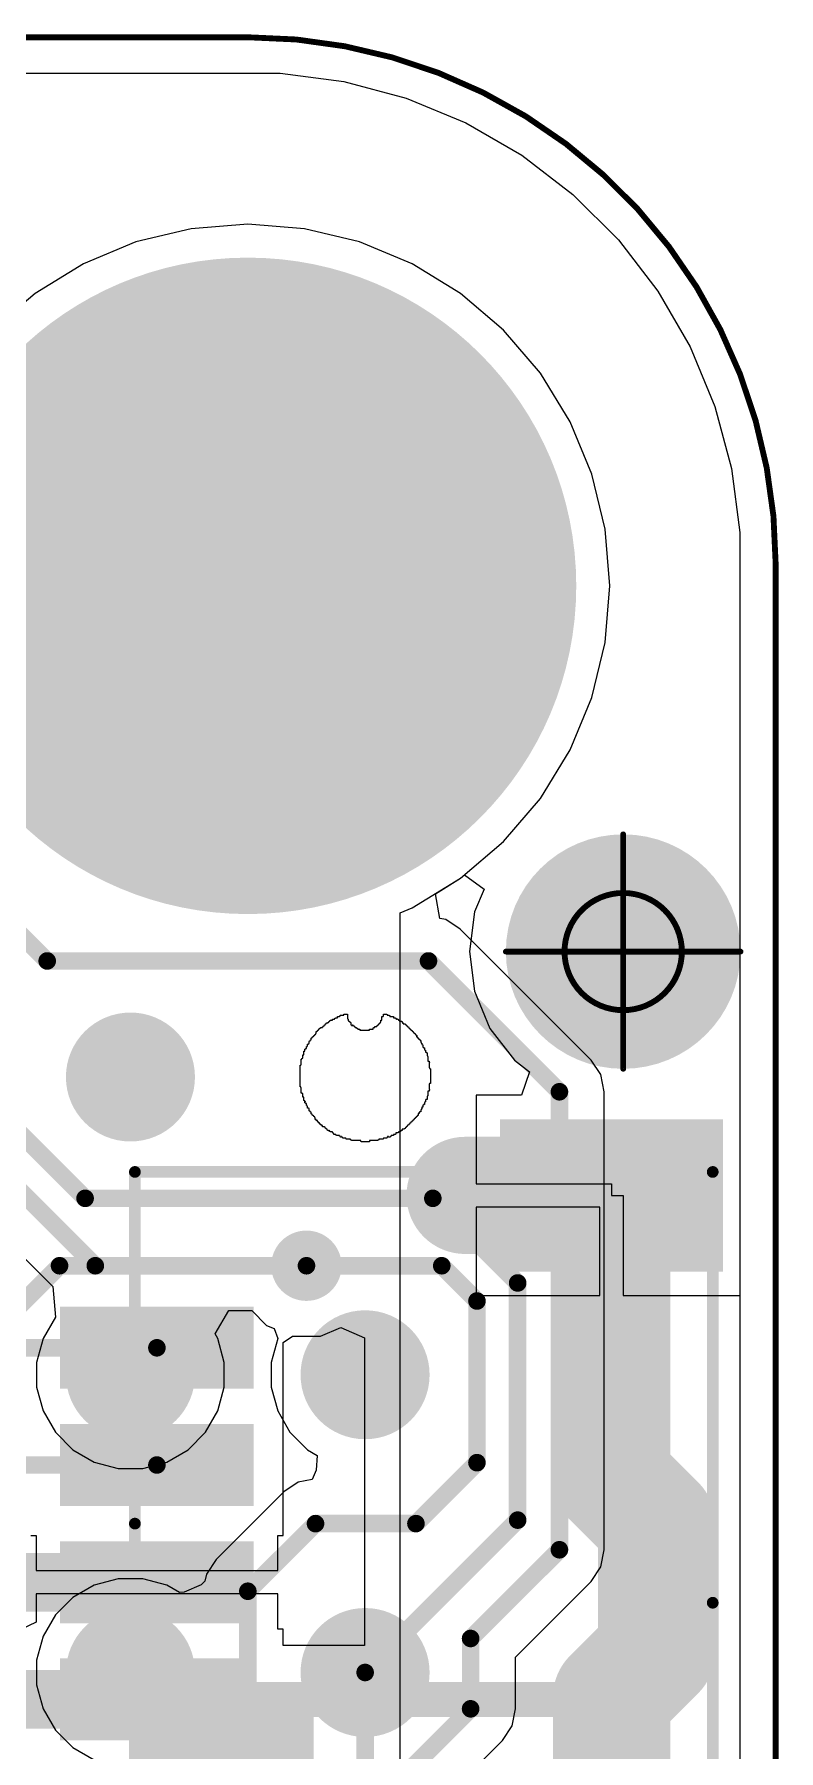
# Model space of a CAD drawing. Header units: inches. Extents: x 0 to 41, y 0 to 25.4.
# Drawn here: x 34.68 to 41.03, y 10.74 to 25.39 of the extents above; entities that cross this region are included whole.
import ezdxf

# ---------------------------------------------------------------- set-up
doc = ezdxf.new("R2010")
doc.units = ezdxf.units.IN
for name, color, linetype in [('Board', 56, 'Continuous'), ('BOTTOM', 5, 'Continuous'), ('Bottom Solder', 6, 'Continuous'), ('Pad Holes', 156, 'Continuous'), ('TOP', 1, 'Continuous'), ('Top Assembly', 56, 'Continuous'), ('Top Solder', 216, 'Continuous'), ('Via Holes', 16, 'Continuous')]:
    doc.layers.add(name, color=color, linetype=linetype)

# ---------------------------------------------------------------- blocks, each defined once
blk = doc.blocks.new('TP_1_00MM_B_3768')
at = {"layer": 'BOTTOM'}
h = blk.add_hatch(color=5, dxfattribs=at)
edge = h.paths.add_edge_path()
edge.add_arc((0, 0), 0.5, 0, 360)
at = {"layer": 'Bottom Solder'}
h = blk.add_hatch(color=6, dxfattribs=at)
edge = h.paths.add_edge_path()
edge.add_arc((0, 0), 0.55, 0, 360)
blk = doc.blocks.new('TP_1_00MM_B_3769')
at = {"layer": 'BOTTOM'}
h = blk.add_hatch(color=5, dxfattribs=at)
edge = h.paths.add_edge_path()
edge.add_arc((0, 0), 0.5, 0, 360)
at = {"layer": 'Bottom Solder'}
h = blk.add_hatch(color=6, dxfattribs=at)
edge = h.paths.add_edge_path()
edge.add_arc((0, 0), 0.55, 0, 360)
blk = doc.blocks.new('TP_1_00MM_B_3770')
at = {"layer": 'BOTTOM'}
h = blk.add_hatch(color=5, dxfattribs=at)
edge = h.paths.add_edge_path()
edge.add_arc((0, 0), 0.5, 0, 360)
at = {"layer": 'Bottom Solder'}
h = blk.add_hatch(color=6, dxfattribs=at)
edge = h.paths.add_edge_path()
edge.add_arc((0, 0), 0.55, 0, 360)
blk = doc.blocks.new('TP_1_00MM_B_3771')
at = {"layer": 'BOTTOM'}
h = blk.add_hatch(color=5, dxfattribs=at)
edge = h.paths.add_edge_path()
edge.add_arc((0, 0), 0.5, 0, 360)
at = {"layer": 'Bottom Solder'}
h = blk.add_hatch(color=6, dxfattribs=at)
edge = h.paths.add_edge_path()
edge.add_arc((0, 0), 0.55, 0, 360)
blk = doc.blocks.new('TP_1_00MM_B_3775')
at = {"layer": 'BOTTOM'}
h = blk.add_hatch(color=5, dxfattribs=at)
edge = h.paths.add_edge_path()
edge.add_arc((0, 0), 0.5, 0, 360)
at = {"layer": 'Bottom Solder'}
h = blk.add_hatch(color=6, dxfattribs=at)
edge = h.paths.add_edge_path()
edge.add_arc((0, 0), 0.55, 0, 360)
blk = doc.blocks.new('F_____________1___F_________1_3781')
at = {"layer": 'TOP'}
h = blk.add_hatch(color=1, dxfattribs=at)
edge = h.paths.add_edge_path()
edge.add_arc((0, 0), 0.5, 0, 360)
at = {"layer": 'Top Solder'}
h = blk.add_hatch(color=216, dxfattribs=at)
edge = h.paths.add_edge_path()
edge.add_arc((0, 0), 1, 0, 360)
at = {"layer": 'TOP'}
for points, const_width in [([(0.5, 0, 1), (-0.5, 0, 1)], 1), ([(-0.75, 0, 1), (-0.25, 0, 1)], 0.5), ([(0.25, 0, 1), (0.75, 0, 1)], 0.5)]:
    blk.add_lwpolyline(points, format="xyb", close=True, dxfattribs=dict(at, const_width=const_width))
at = {"layer": 'Top Assembly', "const_width": 0.05}
for points in [[(0, 0), (0, 1)], [(0, 0), (-1, 0)], [(1, 0), (0, 0)], [(0, -1), (0, 0)]]:
    blk.add_lwpolyline(points, dxfattribs=at)
at = {"layer": 'Top Assembly'}
for points, const_width in [([(-0.012, 1, 1), (0.012, 1, 1)], 0.025), ([(0.5, 0, 1), (-0.5, 0, 1)], 0.05), ([(-1.012, 0, 1), (-0.988, 0, 1)], 0.025), ([(-0.512, 0, 1), (-0.487, 0, 1)], 0.025), ([(-0.012, 0, 1), (0.012, 0, 1)], 0.025), ([(-0.012, 0, 1), (0.012, 0, 1)], 0.025), ([(-0.012, 0, 1), (0.012, 0, 1)], 0.025), ([(-0.012, 0, 1), (0.012, 0, 1)], 0.025), ([(0.487, 0, 1), (0.512, 0, 1)], 0.025), ([(0.988, 0, 1), (1.012, 0, 1)], 0.025), ([(-0.012, -1, 1), (0.012, -1, 1)], 0.025)]:
    blk.add_lwpolyline(points, format="xyb", close=True, dxfattribs=dict(at, const_width=const_width))
blk = doc.blocks.new('SM04B_SRSS_TB_LF__SN__F_________1_3794')
at = {"layer": 'TOP'}
for points in [[(-3.4, 2.838), (-2.2, 2.838), (-2.2, 1.038), (-3.4, 1.038)], [(2.2, 2.838), (3.4, 2.838), (3.4, 1.038), (2.2, 1.038)], [(-1.8, -1.162), (-1.2, -1.162), (-1.2, -2.712), (-1.8, -2.712)], [(-0.8, -1.162), (-0.2, -1.162), (-0.2, -2.712), (-0.8, -2.712)], [(0.2, -1.162), (0.8, -1.162), (0.8, -2.712), (0.2, -2.712)], [(1.2, -1.162), (1.8, -1.162), (1.8, -2.712), (1.2, -2.712)]]:
    blk.add_hatch(color=1, dxfattribs=at).paths.add_polyline_path(points)
at = {"layer": 'Top Assembly'}
blk.add_hatch(color=56, dxfattribs=at).paths.add_polyline_path([(1.5, -2.125), (3, -2.125), (3, -0.6), (1.5, -0.6)])
at = {"layer": 'Top Solder'}
for points in [[(-3.45, 2.888), (-2.15, 2.888), (-2.15, 0.988), (-3.45, 0.988)], [(2.15, 2.888), (3.45, 2.888), (3.45, 0.988), (2.15, 0.988)], [(-1.85, -1.112), (-1.15, -1.112), (-1.15, -2.762), (-1.85, -2.762)], [(-0.85, -1.112), (-0.15, -1.112), (-0.15, -2.762), (-0.85, -2.762)], [(0.15, -1.112), (0.85, -1.112), (0.85, -2.762), (0.15, -2.762)], [(1.15, -1.112), (1.85, -1.112), (1.85, -2.762), (1.15, -2.762)]]:
    blk.add_hatch(color=216, dxfattribs=at).paths.add_polyline_path(points)
at = {"layer": 'Top Assembly', "const_width": 0.1}
for points in [[(-3, -2.125), (-3, 2.8)], [(0.675, 2.8), (-3, 2.8)], [(3, 2.8), (0.675, 2.8)], [(3, -2.125), (3, 2.8)], [(-3, -2.125), (0, -2.125)], [(3, -2.125), (0, -2.125)]]:
    blk.add_lwpolyline(points, dxfattribs=at)
at = {"layer": 'Top Assembly', "const_width": 0.05}
for points in [[(-3.025, 2.8, 1), (-2.975, 2.8, 1)], [(-3.025, 2.8, 1), (-2.975, 2.8, 1)], [(0.65, 2.8, 1), (0.7, 2.8, 1)], [(0.65, 2.8, 1), (0.7, 2.8, 1)], [(2.975, 2.8, 1), (3.025, 2.8, 1)], [(2.975, 2.8, 1), (3.025, 2.8, 1)], [(-3.025, -2.125, 1), (-2.975, -2.125, 1)], [(-3.025, -2.125, 1), (-2.975, -2.125, 1)], [(-0.025, -2.125, 1), (0.025, -2.125, 1)], [(-0.025, -2.125, 1), (0.025, -2.125, 1)], [(2.975, -2.125, 1), (3.025, -2.125, 1)], [(2.975, -2.125, 1), (3.025, -2.125, 1)]]:
    blk.add_lwpolyline(points, format="xyb", close=True, dxfattribs=at)

msp = doc.modelspace()

# ---------------------------------------------------------------- hatches: boundary and pattern name
at = {"layer": 'BOTTOM'}
h = msp.add_hatch(color=5, dxfattribs=at)
edge = h.paths.add_edge_path()
edge.add_arc((36.5, 20.68), 1.5, 0, 360)
h = msp.add_hatch(color=5, dxfattribs=at)
edge = h.paths.add_edge_path()
edge.add_arc((37, 14.88), 0.3, 0, 360)
h = msp.add_hatch(color=5, dxfattribs=at)
edge = h.paths.add_edge_path()
edge.add_arc((39.985, 12.68), 0.3, 0, 360)
at = {"layer": 'Bottom Solder'}
h = msp.add_hatch(color=6, dxfattribs=at)
edge = h.paths.add_edge_path()
edge.add_arc((36.5, 20.68), 2.8, 0, 360)
at = {"layer": 'Pad Holes'}
h = msp.add_hatch(color=7, dxfattribs=at)
edge = h.paths.add_edge_path()
edge.add_arc((36.5, 20.68), 1.6, 0, 360)
at = {"layer": 'TOP'}
h = msp.add_hatch(color=1, dxfattribs=at)
edge = h.paths.add_edge_path()
edge.add_arc((36.5, 20.68), 1.5, 0, 360)
h = msp.add_hatch(color=1, dxfattribs=at)
edge = h.paths.add_edge_path()
edge.add_arc((37, 14.88), 0.3, 0, 360)
h = msp.add_hatch(color=1, dxfattribs=at)
edge = h.paths.add_edge_path()
edge.add_arc((39.985, 12.68), 0.3, 0, 360)
at = {"layer": 'Top Solder'}
h = msp.add_hatch(color=216, dxfattribs=at)
edge = h.paths.add_edge_path()
edge.add_arc((36.5, 20.68), 2.8, 0, 360)
at = {"layer": 'Via Holes'}
h = msp.add_hatch(color=7, dxfattribs=at)
edge = h.paths.add_edge_path()
edge.add_arc((37, 14.88), 0.15, 0, 360)
h = msp.add_hatch(color=7, dxfattribs=at)
edge = h.paths.add_edge_path()
edge.add_arc((39.985, 12.68), 0.15, 0, 360)

# ---------------------------------------------------------------- linework, layer by layer
at = {"layer": 'Board', "const_width": 0.05}
for points in [[(4.5, 25.36), (36.5, 25.36)], [(41, 4.5), (41, 20.86)]]:
    msp.add_lwpolyline(points, dxfattribs=at)
at = {"layer": 'Board', "const_width": 0.025}
for points in [[(36.488, 25.36, 1), (36.513, 25.36, 1)], [(36.488, 25.36, 1), (36.513, 25.36, 1)], [(40.988, 20.86, 1), (41.013, 20.86, 1)], [(40.988, 20.86, 1), (41.013, 20.86, 1)]]:
    msp.add_lwpolyline(points, format="xyb", close=True, dxfattribs=at)
at = {"layer": 'Board', "const_width": 0.05}
msp.add_lwpolyline([(36.5, 25.36, -0.414214), (41, 20.86)], format="xyb", dxfattribs=at)
at = {"layer": 'BOTTOM'}
for p, q in [((34.596, 25.054), (36.5, 25.054)), ((36.5, 25.054), (36.775, 25.054)), ((36.775, 25.054), (37.32, 24.982)), ((37.32, 24.982), (37.851, 24.84)), ((37.851, 24.84), (38.359, 24.63)), ((38.359, 24.63), (38.835, 24.355)), ((38.835, 24.355), (39.271, 24.02)), ((39.271, 24.02), (39.66, 23.631)), ((36.018, 23.727), (35.547, 23.614)), ((36.5, 23.765), (36.018, 23.727)), ((36.983, 23.727), (36.5, 23.765)), ((37.453, 23.614), (36.983, 23.727)), ((35.547, 23.614), (35.1, 23.428)), ((37.9, 23.428), (37.453, 23.614)), ((39.66, 23.631), (39.995, 23.195)), ((35.1, 23.428), (34.687, 23.175)), ((38.313, 23.175), (37.9, 23.428)), ((34.687, 23.175), (34.319, 22.861)), ((38.681, 22.861), (38.313, 23.175)), ((39.995, 23.195), (40.27, 22.719)), ((38.995, 22.493), (38.681, 22.861)), ((40.27, 22.719), (40.48, 22.211)), ((39.248, 22.08), (38.995, 22.493)), ((40.48, 22.211), (40.622, 21.68)), ((39.434, 21.633), (39.248, 22.08)), ((40.622, 21.68), (40.694, 21.135)), ((39.547, 21.163), (39.434, 21.633)), ((39.585, 20.68), (39.547, 21.163)), ((40.694, 21.135), (40.694, 20.86)), ((40.694, 20.86), (40.694, 4.5)), ((39.547, 20.197), (39.585, 20.68)), ((39.434, 19.727), (39.547, 20.197)), ((39.248, 19.28), (39.434, 19.727)), ((38.995, 18.867), (39.248, 19.28)), ((38.681, 18.499), (38.995, 18.867)), ((38.313, 18.185), (38.681, 18.499)), ((38.101, 18.054), (38.313, 18.185)), ((38.138, 17.843), (38.101, 18.054)), ((38.187, 17.833), (38.138, 17.843)), ((38.311, 17.75), (38.187, 17.833)), ((39.427, 16.634), (38.311, 17.75)), ((37.238, 16.983), (37.238, 16.987)), ((37.238, 16.987), (37.243, 16.987)), ((37.243, 16.987), (37.243, 16.992)), ((37.243, 16.992), (37.247, 16.992)), ((37.247, 16.992), (37.247, 16.996)), ((37.247, 16.996), (37.265, 16.996)), ((37.265, 16.996), (37.265, 17.005)), ((37.265, 17.005), (37.282, 17.005)), ((37.282, 17.005), (37.282, 17.009)), ((37.282, 17.009), (37.287, 17.009)), ((37.287, 17.009), (37.287, 17.018)), ((37.287, 17.018), (37.318, 17.018)), ((37.318, 17.018), (37.318, 17.027)), ((37.318, 17.027), (37.349, 17.027)), ((37.349, 17.027), (37.349, 16.987)), ((37.349, 16.987), (37.353, 16.987)), ((37.353, 16.987), (37.353, 16.983)), ((37.644, 16.974), (37.644, 17.005)), ((37.644, 17.005), (37.653, 17.005)), ((37.653, 17.005), (37.653, 17.009)), ((37.653, 17.009), (37.657, 17.009)), ((37.657, 17.009), (37.657, 17.027)), ((37.657, 17.027), (37.684, 17.027)), ((37.684, 17.027), (37.684, 17.023)), ((37.684, 17.023), (37.688, 17.023)), ((37.688, 17.023), (37.688, 17.018)), ((37.688, 17.018), (37.706, 17.018)), ((37.706, 17.018), (37.706, 17.014)), ((37.706, 17.014), (37.71, 17.014)), ((37.71, 17.014), (37.71, 17.005)), ((37.71, 17.005), (37.741, 17.005)), ((37.741, 17.005), (37.741, 16.996)), ((37.741, 16.996), (37.759, 16.996)), ((37.759, 16.996), (37.759, 16.992)), ((37.759, 16.992), (37.763, 16.992)), ((37.763, 16.992), (37.763, 16.987)), ((37.763, 16.987), (37.767, 16.987)), ((37.767, 16.987), (37.767, 16.983)), ((37.772, 16.983), (37.772, 16.987)), ((37.772, 16.987), (37.776, 16.987)), ((37.776, 16.987), (37.776, 16.983)), ((37.062, 16.837), (37.062, 16.842)), ((37.062, 16.842), (37.066, 16.842)), ((37.066, 16.842), (37.066, 16.846)), ((37.066, 16.846), (37.071, 16.846)), ((37.071, 16.846), (37.071, 16.851)), ((37.071, 16.851), (37.075, 16.851)), ((37.075, 16.851), (37.075, 16.855)), ((37.075, 16.855), (37.08, 16.855)), ((37.08, 16.855), (37.08, 16.86)), ((37.08, 16.86), (37.084, 16.86)), ((37.084, 16.86), (37.084, 16.877)), ((37.084, 16.877), (37.088, 16.877)), ((37.088, 16.877), (37.088, 16.882)), ((37.088, 16.882), (37.093, 16.882)), ((37.093, 16.882), (37.093, 16.886)), ((37.093, 16.886), (37.097, 16.886)), ((37.097, 16.886), (37.097, 16.89)), ((37.097, 16.89), (37.102, 16.89)), ((37.102, 16.89), (37.102, 16.895)), ((37.102, 16.895), (37.106, 16.895)), ((37.106, 16.895), (37.106, 16.899)), ((37.106, 16.899), (37.11, 16.899)), ((37.11, 16.899), (37.11, 16.904)), ((37.11, 16.904), (37.115, 16.904)), ((37.115, 16.904), (37.115, 16.908)), ((37.115, 16.908), (37.119, 16.908)), ((37.119, 16.908), (37.119, 16.912)), ((37.119, 16.912), (37.137, 16.912)), ((37.137, 16.912), (37.137, 16.917)), ((37.137, 16.917), (37.141, 16.917)), ((37.141, 16.917), (37.141, 16.921)), ((37.141, 16.921), (37.146, 16.921)), ((37.146, 16.921), (37.146, 16.926)), ((37.146, 16.926), (37.15, 16.926)), ((37.15, 16.926), (37.15, 16.93)), ((37.15, 16.93), (37.154, 16.93)), ((37.154, 16.93), (37.154, 16.935)), ((37.154, 16.935), (37.159, 16.935)), ((37.159, 16.935), (37.159, 16.939)), ((37.159, 16.939), (37.163, 16.939)), ((37.163, 16.939), (37.163, 16.943)), ((37.163, 16.943), (37.168, 16.943)), ((37.168, 16.943), (37.168, 16.948)), ((37.168, 16.948), (37.172, 16.948)), ((37.172, 16.948), (37.172, 16.952)), ((37.172, 16.952), (37.185, 16.952)), ((37.185, 16.952), (37.185, 16.957)), ((37.185, 16.957), (37.19, 16.957)), ((37.19, 16.957), (37.19, 16.961)), ((37.19, 16.961), (37.194, 16.961)), ((37.194, 16.961), (37.194, 16.965)), ((37.194, 16.965), (37.199, 16.965)), ((37.199, 16.965), (37.199, 16.97)), ((37.199, 16.97), (37.203, 16.97)), ((37.203, 16.97), (37.203, 16.974)), ((37.203, 16.974), (37.221, 16.974)), ((37.221, 16.974), (37.221, 16.983)), ((37.221, 16.983), (37.238, 16.983)), ((37.353, 16.983), (37.357, 16.983)), ((37.357, 16.983), (37.357, 16.97)), ((37.357, 16.97), (37.362, 16.97)), ((37.362, 16.97), (37.362, 16.965)), ((37.362, 16.965), (37.366, 16.965)), ((37.366, 16.965), (37.366, 16.961)), ((37.366, 16.961), (37.371, 16.961)), ((37.371, 16.961), (37.371, 16.957)), ((37.371, 16.957), (37.375, 16.957)), ((37.375, 16.957), (37.375, 16.952)), ((37.375, 16.952), (37.379, 16.952)), ((37.379, 16.952), (37.379, 16.935)), ((37.379, 16.935), (37.384, 16.935)), ((37.384, 16.935), (37.384, 16.93)), ((37.384, 16.93), (37.393, 16.93)), ((37.393, 16.93), (37.393, 16.935)), ((37.393, 16.935), (37.397, 16.935)), ((37.397, 16.935), (37.397, 16.93)), ((37.397, 16.93), (37.401, 16.93)), ((37.401, 16.93), (37.401, 16.926)), ((37.401, 16.926), (37.406, 16.926)), ((37.406, 16.926), (37.406, 16.921)), ((37.406, 16.921), (37.41, 16.921)), ((37.41, 16.921), (37.41, 16.917)), ((37.41, 16.917), (37.415, 16.917)), ((37.415, 16.917), (37.415, 16.912)), ((37.415, 16.912), (37.428, 16.912)), ((37.428, 16.912), (37.428, 16.908)), ((37.428, 16.908), (37.432, 16.908)), ((37.432, 16.908), (37.432, 16.904)), ((37.432, 16.904), (37.437, 16.904)), ((37.437, 16.904), (37.437, 16.899)), ((37.437, 16.899), (37.454, 16.899)), ((37.454, 16.899), (37.454, 16.89)), ((37.454, 16.89), (37.538, 16.89)), ((37.538, 16.89), (37.538, 16.899)), ((37.538, 16.899), (37.569, 16.899)), ((37.569, 16.899), (37.569, 16.908)), ((37.569, 16.908), (37.573, 16.908)), ((37.573, 16.908), (37.573, 16.912)), ((37.573, 16.912), (37.582, 16.912)), ((37.582, 16.912), (37.582, 16.921)), ((37.582, 16.921), (37.6, 16.921)), ((37.6, 16.921), (37.6, 16.926)), ((37.6, 16.926), (37.604, 16.926)), ((37.604, 16.926), (37.604, 16.93)), ((37.604, 16.93), (37.609, 16.93)), ((37.609, 16.93), (37.609, 16.935)), ((37.609, 16.935), (37.613, 16.935)), ((37.613, 16.935), (37.613, 16.939)), ((37.613, 16.939), (37.618, 16.939)), ((37.618, 16.939), (37.618, 16.943)), ((37.618, 16.943), (37.622, 16.943)), ((37.622, 16.943), (37.622, 16.948)), ((37.622, 16.948), (37.626, 16.948)), ((37.626, 16.948), (37.626, 16.952)), ((37.626, 16.952), (37.631, 16.952)), ((37.631, 16.952), (37.631, 16.957)), ((37.631, 16.957), (37.635, 16.957)), ((37.635, 16.957), (37.635, 16.974)), ((37.635, 16.974), (37.644, 16.974)), ((37.767, 16.983), (37.772, 16.983)), ((37.776, 16.983), (37.781, 16.983)), ((37.781, 16.983), (37.781, 16.979)), ((37.781, 16.979), (37.785, 16.979)), ((37.785, 16.979), (37.785, 16.974)), ((37.785, 16.974), (37.79, 16.974)), ((37.79, 16.974), (37.79, 16.97)), ((37.79, 16.97), (37.794, 16.97)), ((37.794, 16.97), (37.794, 16.965)), ((37.794, 16.965), (37.812, 16.965)), ((37.812, 16.965), (37.812, 16.961)), ((37.812, 16.961), (37.816, 16.961)), ((37.816, 16.961), (37.816, 16.952)), ((37.816, 16.952), (37.825, 16.952)), ((37.825, 16.952), (37.825, 16.943)), ((37.825, 16.943), (37.842, 16.943)), ((37.842, 16.943), (37.842, 16.939)), ((37.842, 16.939), (37.847, 16.939)), ((37.847, 16.939), (37.847, 16.935)), ((37.847, 16.935), (37.851, 16.935)), ((37.851, 16.935), (37.851, 16.93)), ((37.851, 16.93), (37.856, 16.93)), ((37.856, 16.93), (37.856, 16.926)), ((37.856, 16.926), (37.86, 16.926)), ((37.86, 16.926), (37.86, 16.921)), ((37.86, 16.921), (37.864, 16.921)), ((37.864, 16.921), (37.864, 16.917)), ((37.864, 16.917), (37.869, 16.917)), ((37.869, 16.917), (37.869, 16.912)), ((37.869, 16.912), (37.873, 16.912)), ((37.873, 16.912), (37.873, 16.908)), ((37.873, 16.908), (37.878, 16.908)), ((37.878, 16.908), (37.878, 16.904)), ((37.878, 16.904), (37.882, 16.904)), ((37.882, 16.904), (37.882, 16.899)), ((37.882, 16.899), (37.887, 16.899)), ((37.887, 16.899), (37.887, 16.895)), ((37.887, 16.895), (37.891, 16.895)), ((37.891, 16.895), (37.891, 16.89)), ((37.891, 16.89), (37.895, 16.89)), ((37.895, 16.89), (37.895, 16.886)), ((37.895, 16.886), (37.9, 16.886)), ((37.9, 16.886), (37.9, 16.882)), ((37.9, 16.882), (37.904, 16.882)), ((37.904, 16.882), (37.904, 16.877)), ((37.904, 16.877), (37.909, 16.877)), ((37.909, 16.877), (37.909, 16.873)), ((37.909, 16.873), (37.913, 16.873)), ((37.913, 16.873), (37.913, 16.868)), ((37.913, 16.868), (37.917, 16.868)), ((37.917, 16.868), (37.917, 16.864)), ((37.917, 16.864), (37.922, 16.864)), ((37.922, 16.864), (37.922, 16.86)), ((37.922, 16.86), (37.926, 16.86)), ((37.926, 16.86), (37.926, 16.855)), ((37.926, 16.855), (37.931, 16.855)), ((37.931, 16.855), (37.931, 16.851)), ((37.931, 16.851), (37.935, 16.851)), ((37.935, 16.851), (37.935, 16.846)), ((37.935, 16.846), (37.939, 16.846)), ((37.939, 16.846), (37.939, 16.842)), ((37.939, 16.842), (37.944, 16.842)), ((37.944, 16.842), (37.944, 16.837)), ((36.978, 16.679), (36.978, 16.71)), ((36.978, 16.71), (36.987, 16.71)), ((36.987, 16.71), (36.987, 16.727)), ((36.987, 16.727), (36.991, 16.727)), ((36.991, 16.727), (36.991, 16.732)), ((36.991, 16.732), (37, 16.732)), ((37, 16.732), (37, 16.749)), ((37, 16.749), (37.005, 16.749)), ((37.005, 16.749), (37.005, 16.754)), ((37.005, 16.754), (37.009, 16.754)), ((37.009, 16.754), (37.009, 16.771)), ((37.009, 16.771), (37.018, 16.771)), ((37.018, 16.771), (37.018, 16.776)), ((37.018, 16.776), (37.022, 16.776)), ((37.022, 16.776), (37.022, 16.793)), ((37.022, 16.793), (37.027, 16.793)), ((37.027, 16.793), (37.027, 16.798)), ((37.027, 16.798), (37.031, 16.798)), ((37.031, 16.798), (37.031, 16.802)), ((37.031, 16.802), (37.035, 16.802)), ((37.035, 16.802), (37.035, 16.807)), ((37.035, 16.807), (37.04, 16.807)), ((37.04, 16.807), (37.04, 16.82)), ((37.04, 16.82), (37.044, 16.82)), ((37.044, 16.82), (37.044, 16.824)), ((37.044, 16.824), (37.049, 16.824)), ((37.049, 16.824), (37.049, 16.829)), ((37.049, 16.829), (37.053, 16.829)), ((37.053, 16.829), (37.053, 16.833)), ((37.053, 16.833), (37.057, 16.833)), ((37.057, 16.833), (37.057, 16.837)), ((37.057, 16.837), (37.062, 16.837)), ((37.939, 16.837), (37.939, 16.833)), ((37.944, 16.837), (37.939, 16.837)), ((37.939, 16.833), (37.944, 16.833)), ((37.944, 16.833), (37.944, 16.829)), ((37.944, 16.829), (37.948, 16.829)), ((37.948, 16.829), (37.948, 16.824)), ((37.948, 16.824), (37.953, 16.824)), ((37.953, 16.824), (37.953, 16.815)), ((37.953, 16.815), (37.962, 16.815)), ((37.962, 16.815), (37.962, 16.811)), ((37.962, 16.811), (37.966, 16.811)), ((37.966, 16.811), (37.966, 16.807)), ((37.966, 16.807), (37.97, 16.807)), ((37.97, 16.807), (37.97, 16.802)), ((37.97, 16.802), (37.975, 16.802)), ((37.975, 16.802), (37.975, 16.785)), ((37.975, 16.785), (37.979, 16.785)), ((37.979, 16.785), (37.979, 16.78)), ((37.979, 16.78), (37.984, 16.78)), ((37.984, 16.78), (37.984, 16.767)), ((37.984, 16.767), (37.988, 16.767)), ((37.988, 16.767), (37.988, 16.763)), ((37.988, 16.763), (37.992, 16.763)), ((37.992, 16.763), (37.992, 16.745)), ((37.992, 16.745), (37.997, 16.745)), ((37.997, 16.745), (37.997, 16.74)), ((37.997, 16.74), (38.006, 16.74)), ((38.006, 16.74), (38.006, 16.723)), ((38.006, 16.723), (38.01, 16.723)), ((38.01, 16.723), (38.01, 16.718)), ((38.01, 16.718), (38.014, 16.718)), ((38.014, 16.718), (38.014, 16.701)), ((38.014, 16.701), (38.023, 16.701)), ((38.023, 16.701), (38.023, 16.696)), ((38.023, 16.696), (38.028, 16.696)), ((38.028, 16.696), (38.028, 16.67)), ((36.947, 16.405), (36.947, 16.591)), ((36.947, 16.591), (36.952, 16.591)), ((36.952, 16.591), (36.952, 16.595)), ((36.952, 16.595), (36.956, 16.595)), ((36.956, 16.595), (36.956, 16.643)), ((36.956, 16.643), (36.96, 16.643)), ((36.96, 16.643), (36.96, 16.648)), ((36.96, 16.648), (36.965, 16.648)), ((36.965, 16.648), (36.965, 16.652)), ((36.965, 16.652), (36.969, 16.652)), ((36.969, 16.652), (36.969, 16.679)), ((36.969, 16.679), (36.978, 16.679)), ((38.028, 16.67), (38.032, 16.67)), ((38.032, 16.67), (38.032, 16.665)), ((38.032, 16.665), (38.036, 16.665)), ((38.036, 16.665), (38.036, 16.626)), ((38.036, 16.626), (38.045, 16.626)), ((38.045, 16.626), (38.045, 16.617)), ((38.045, 16.617), (38.05, 16.617)), ((38.05, 16.613), (38.045, 16.613)), ((38.045, 16.613), (38.045, 16.568)), ((38.045, 16.568), (38.05, 16.568)), ((38.05, 16.617), (38.05, 16.613)), ((38.05, 16.568), (38.05, 16.564)), ((38.05, 16.564), (38.054, 16.564)), ((38.054, 16.564), (38.054, 16.56)), ((38.054, 16.56), (38.059, 16.56)), ((38.059, 16.56), (38.059, 16.436)), ((39.51, 16.51), (39.427, 16.634)), ((36.952, 16.405), (36.947, 16.405)), ((36.952, 16.401), (36.952, 16.405)), ((36.956, 16.401), (36.952, 16.401)), ((36.956, 16.352), (36.956, 16.401)), ((38.05, 16.432), (38.045, 16.432)), ((38.045, 16.432), (38.045, 16.383)), ((38.059, 16.436), (38.05, 16.436)), ((38.05, 16.436), (38.05, 16.432)), ((39.539, 16.364), (39.51, 16.51)), ((36.96, 16.352), (36.956, 16.352)), ((36.96, 16.348), (36.96, 16.352)), ((36.969, 16.348), (36.96, 16.348)), ((36.969, 16.317), (36.969, 16.348)), ((36.978, 16.317), (36.969, 16.317)), ((36.978, 16.291), (36.978, 16.317)), ((36.982, 16.291), (36.978, 16.291)), ((36.982, 16.286), (36.982, 16.291)), ((36.987, 16.286), (36.982, 16.286)), ((36.987, 16.282), (36.987, 16.286)), ((36.991, 16.282), (36.987, 16.282)), ((36.987, 16.269), (36.987, 16.277)), ((36.987, 16.277), (36.991, 16.277)), ((36.991, 16.269), (36.987, 16.269)), ((36.991, 16.277), (36.991, 16.282)), ((36.991, 16.264), (36.991, 16.269)), ((37, 16.264), (36.991, 16.264)), ((37, 16.247), (37, 16.264)), ((38.006, 16.255), (37.997, 16.255)), ((37.997, 16.255), (37.997, 16.251)), ((38.01, 16.273), (38.006, 16.273)), ((38.006, 16.273), (38.006, 16.255)), ((38.014, 16.277), (38.01, 16.277)), ((38.01, 16.277), (38.01, 16.273)), ((38.019, 16.295), (38.014, 16.295)), ((38.014, 16.295), (38.014, 16.277)), ((38.028, 16.299), (38.019, 16.299)), ((38.019, 16.299), (38.019, 16.295)), ((38.032, 16.326), (38.028, 16.326)), ((38.028, 16.326), (38.028, 16.299)), ((38.036, 16.33), (38.032, 16.33)), ((38.032, 16.33), (38.032, 16.326)), ((38.045, 16.37), (38.036, 16.37)), ((38.036, 16.37), (38.036, 16.33)), ((38.045, 16.383), (38.05, 16.383)), ((38.05, 16.379), (38.045, 16.379)), ((38.045, 16.379), (38.045, 16.37)), ((38.05, 16.383), (38.05, 16.379)), ((39.539, 12.457), (39.539, 16.364)), ((37.005, 16.247), (37, 16.247)), ((37.005, 16.242), (37.005, 16.247)), ((37.009, 16.242), (37.005, 16.242)), ((37.009, 16.224), (37.009, 16.242)), ((37.018, 16.224), (37.009, 16.224)), ((37.018, 16.22), (37.018, 16.224)), ((37.022, 16.22), (37.018, 16.22)), ((37.022, 16.202), (37.022, 16.22)), ((37.027, 16.202), (37.022, 16.202)), ((37.027, 16.198), (37.027, 16.202)), ((37.031, 16.198), (37.027, 16.198)), ((37.031, 16.194), (37.031, 16.198)), ((37.035, 16.194), (37.031, 16.194)), ((37.035, 16.189), (37.035, 16.194)), ((37.04, 16.189), (37.035, 16.189)), ((37.04, 16.176), (37.04, 16.189)), ((37.044, 16.176), (37.04, 16.176)), ((37.044, 16.172), (37.044, 16.176)), ((37.049, 16.172), (37.044, 16.172)), ((37.049, 16.167), (37.049, 16.172)), ((37.053, 16.167), (37.049, 16.167)), ((37.053, 16.163), (37.053, 16.167)), ((37.057, 16.163), (37.053, 16.163)), ((37.057, 16.158), (37.057, 16.163)), ((37.062, 16.158), (37.057, 16.158)), ((37.062, 16.154), (37.062, 16.158)), ((37.066, 16.154), (37.062, 16.154)), ((37.066, 16.15), (37.066, 16.154)), ((37.071, 16.15), (37.066, 16.15)), ((37.071, 16.145), (37.071, 16.15)), ((37.075, 16.145), (37.071, 16.145)), ((37.075, 16.127), (37.075, 16.145)), ((37.084, 16.127), (37.075, 16.127)), ((37.084, 16.119), (37.084, 16.127)), ((37.093, 16.119), (37.084, 16.119)), ((37.093, 16.11), (37.093, 16.119)), ((37.097, 16.11), (37.093, 16.11)), ((37.097, 16.105), (37.097, 16.11)), ((37.9, 16.11), (37.895, 16.11)), ((37.895, 16.11), (37.895, 16.105)), ((37.904, 16.114), (37.9, 16.114)), ((37.9, 16.114), (37.9, 16.11)), ((37.909, 16.119), (37.904, 16.119)), ((37.904, 16.119), (37.904, 16.114)), ((37.913, 16.123), (37.909, 16.123)), ((37.909, 16.123), (37.909, 16.119)), ((37.917, 16.127), (37.913, 16.127)), ((37.913, 16.127), (37.913, 16.123)), ((37.922, 16.132), (37.917, 16.132)), ((37.917, 16.132), (37.917, 16.127)), ((37.926, 16.136), (37.922, 16.136)), ((37.922, 16.136), (37.922, 16.132)), ((37.931, 16.141), (37.926, 16.141)), ((37.926, 16.141), (37.926, 16.136)), ((37.935, 16.145), (37.931, 16.145)), ((37.931, 16.145), (37.931, 16.141)), ((37.939, 16.15), (37.935, 16.15)), ((37.935, 16.15), (37.935, 16.145)), ((37.944, 16.154), (37.939, 16.154)), ((37.939, 16.154), (37.939, 16.15)), ((37.948, 16.158), (37.944, 16.158)), ((37.944, 16.158), (37.944, 16.154)), ((37.953, 16.163), (37.948, 16.163)), ((37.948, 16.163), (37.948, 16.158)), ((37.962, 16.18), (37.953, 16.18)), ((37.953, 16.18), (37.953, 16.163)), ((37.966, 16.189), (37.962, 16.189)), ((37.962, 16.189), (37.962, 16.18)), ((37.975, 16.194), (37.966, 16.194)), ((37.966, 16.194), (37.966, 16.189)), ((37.979, 16.211), (37.975, 16.211)), ((37.975, 16.211), (37.975, 16.194)), ((37.984, 16.216), (37.979, 16.216)), ((37.979, 16.216), (37.979, 16.211)), ((37.992, 16.233), (37.984, 16.233)), ((37.984, 16.233), (37.984, 16.216)), ((37.997, 16.251), (37.992, 16.251)), ((37.992, 16.251), (37.992, 16.233)), ((37.106, 16.105), (37.097, 16.105)), ((37.106, 16.097), (37.106, 16.105)), ((37.115, 16.097), (37.106, 16.097)), ((37.115, 16.088), (37.115, 16.097)), ((37.119, 16.088), (37.115, 16.088)), ((37.119, 16.083), (37.119, 16.088)), ((37.128, 16.083), (37.119, 16.083)), ((37.128, 16.075), (37.128, 16.083)), ((37.137, 16.075), (37.128, 16.075)), ((37.137, 16.066), (37.137, 16.075)), ((37.154, 16.066), (37.137, 16.066)), ((37.154, 16.061), (37.154, 16.066)), ((37.159, 16.061), (37.154, 16.061)), ((37.159, 16.057), (37.159, 16.061)), ((37.163, 16.057), (37.159, 16.057)), ((37.163, 16.052), (37.163, 16.057)), ((37.168, 16.052), (37.163, 16.052)), ((37.168, 16.048), (37.168, 16.052)), ((37.172, 16.048), (37.168, 16.048)), ((37.172, 16.044), (37.172, 16.048)), ((37.177, 16.044), (37.172, 16.044)), ((37.177, 16.039), (37.177, 16.044)), ((37.181, 16.039), (37.177, 16.039)), ((37.181, 16.035), (37.181, 16.039)), ((37.185, 16.035), (37.181, 16.035)), ((37.185, 16.03), (37.185, 16.035)), ((37.19, 16.03), (37.185, 16.03)), ((37.194, 16.035), (37.19, 16.035)), ((37.19, 16.035), (37.19, 16.03)), ((37.194, 16.03), (37.194, 16.035)), ((37.199, 16.03), (37.194, 16.03)), ((37.199, 16.026), (37.199, 16.03)), ((37.203, 16.026), (37.199, 16.026)), ((37.203, 16.022), (37.203, 16.026)), ((37.221, 16.022), (37.203, 16.022)), ((37.221, 16.017), (37.221, 16.022)), ((37.225, 16.017), (37.221, 16.017)), ((37.225, 16.013), (37.225, 16.017)), ((37.229, 16.013), (37.225, 16.013)), ((37.229, 16.008), (37.229, 16.013)), ((37.234, 16.008), (37.229, 16.008)), ((37.234, 16), (37.234, 16.008)), ((37.251, 16), (37.234, 16)), ((37.251, 15.995), (37.251, 16)), ((37.256, 15.995), (37.251, 15.995)), ((37.256, 15.991), (37.256, 15.995)), ((37.282, 15.991), (37.256, 15.991)), ((37.282, 15.986), (37.282, 15.991)), ((37.287, 15.986), (37.282, 15.986)), ((37.287, 15.982), (37.287, 15.986)), ((37.291, 15.982), (37.287, 15.982)), ((37.291, 15.978), (37.291, 15.982)), ((37.296, 15.978), (37.291, 15.978)), ((37.3, 15.982), (37.296, 15.982)), ((37.296, 15.982), (37.296, 15.978)), ((37.3, 15.978), (37.3, 15.982)), ((37.304, 15.978), (37.3, 15.978)), ((37.304, 15.973), (37.304, 15.978)), ((37.309, 15.973), (37.304, 15.973)), ((37.309, 15.969), (37.309, 15.973)), ((37.335, 15.969), (37.309, 15.969)), ((37.335, 15.964), (37.335, 15.969)), ((37.34, 15.964), (37.335, 15.964)), ((37.34, 15.96), (37.34, 15.964)), ((37.375, 15.96), (37.34, 15.96)), ((37.375, 15.955), (37.375, 15.96)), ((37.653, 15.96), (37.618, 15.96)), ((37.618, 15.96), (37.618, 15.955)), ((37.657, 15.964), (37.653, 15.964)), ((37.653, 15.964), (37.653, 15.96)), ((37.684, 15.969), (37.657, 15.969)), ((37.657, 15.969), (37.657, 15.964)), ((37.688, 15.973), (37.684, 15.973)), ((37.684, 15.973), (37.684, 15.969)), ((37.692, 15.978), (37.688, 15.978)), ((37.688, 15.978), (37.688, 15.973)), ((37.701, 15.982), (37.692, 15.982)), ((37.692, 15.982), (37.692, 15.978)), ((37.701, 15.978), (37.701, 15.982)), ((37.715, 15.978), (37.701, 15.978)), ((37.719, 15.982), (37.715, 15.982)), ((37.715, 15.982), (37.715, 15.978)), ((37.723, 15.986), (37.719, 15.986)), ((37.719, 15.986), (37.719, 15.982)), ((37.741, 15.991), (37.723, 15.991)), ((37.723, 15.991), (37.723, 15.986)), ((37.759, 16), (37.741, 16)), ((37.741, 16), (37.741, 15.991)), ((37.763, 16.004), (37.759, 16.004)), ((37.759, 16.004), (37.759, 16)), ((37.781, 16.013), (37.763, 16.013)), ((37.763, 16.013), (37.763, 16.004)), ((37.785, 16.017), (37.781, 16.017)), ((37.781, 16.017), (37.781, 16.013)), ((37.803, 16.022), (37.785, 16.022)), ((37.785, 16.022), (37.785, 16.017)), ((37.807, 16.03), (37.803, 16.03)), ((37.803, 16.03), (37.803, 16.022)), ((37.816, 16.035), (37.807, 16.035)), ((37.807, 16.035), (37.807, 16.03)), ((37.834, 16.044), (37.816, 16.044)), ((37.816, 16.044), (37.816, 16.035)), ((37.838, 16.048), (37.834, 16.048)), ((37.834, 16.048), (37.834, 16.044)), ((37.842, 16.052), (37.838, 16.052)), ((37.838, 16.052), (37.838, 16.048)), ((37.847, 16.057), (37.842, 16.057)), ((37.842, 16.057), (37.842, 16.052)), ((37.851, 16.061), (37.847, 16.061)), ((37.847, 16.061), (37.847, 16.057)), ((37.856, 16.066), (37.851, 16.066)), ((37.851, 16.066), (37.851, 16.061)), ((37.86, 16.07), (37.856, 16.07)), ((37.856, 16.07), (37.856, 16.066)), ((37.864, 16.075), (37.86, 16.075)), ((37.86, 16.075), (37.86, 16.07)), ((37.869, 16.079), (37.864, 16.079)), ((37.864, 16.079), (37.864, 16.075)), ((37.873, 16.083), (37.869, 16.083)), ((37.869, 16.083), (37.869, 16.079)), ((37.878, 16.088), (37.873, 16.088)), ((37.873, 16.088), (37.873, 16.083)), ((37.882, 16.092), (37.878, 16.092)), ((37.878, 16.092), (37.878, 16.088)), ((37.887, 16.097), (37.882, 16.097)), ((37.882, 16.097), (37.882, 16.092)), ((37.891, 16.101), (37.887, 16.101)), ((37.887, 16.101), (37.887, 16.097)), ((37.895, 16.105), (37.891, 16.105)), ((37.891, 16.105), (37.891, 16.101)), ((37.379, 15.955), (37.375, 15.955)), ((37.379, 15.951), (37.379, 15.955)), ((37.384, 15.951), (37.379, 15.951)), ((37.384, 15.947), (37.384, 15.951)), ((37.463, 15.947), (37.384, 15.947)), ((37.463, 15.942), (37.463, 15.947)), ((37.468, 15.942), (37.463, 15.942)), ((37.468, 15.938), (37.468, 15.942)), ((37.538, 15.938), (37.468, 15.938)), ((37.609, 15.947), (37.538, 15.947)), ((37.538, 15.947), (37.538, 15.938)), ((37.613, 15.951), (37.609, 15.951)), ((37.609, 15.951), (37.609, 15.947)), ((37.618, 15.955), (37.613, 15.955)), ((37.613, 15.955), (37.613, 15.951)), ((34.341, 15.198), (34.838, 14.702)), ((34.838, 14.702), (34.86, 14.441)), ((36.223, 14.298), (36.339, 14.498)), ((36.339, 14.498), (36.534, 14.498)), ((36.534, 14.498), (36.66, 14.371)), ((34.86, 14.441), (34.755, 14.259)), ((36.66, 14.371), (36.726, 14.344)), ((34.755, 14.259), (34.7, 14.055)), ((36.246, 14.259), (36.223, 14.298)), ((36.3, 14.055), (36.246, 14.259)), ((36.755, 14.259), (36.7, 14.055)), ((36.726, 14.344), (36.755, 14.259)), ((34.7, 14.055), (34.7, 13.845)), ((36.3, 13.845), (36.3, 14.055)), ((36.7, 14.055), (36.7, 13.845)), ((34.7, 13.845), (34.755, 13.641)), ((36.246, 13.641), (36.3, 13.845)), ((36.7, 13.845), (36.755, 13.641)), ((34.755, 13.641), (34.86, 13.459)), ((36.14, 13.459), (36.246, 13.641)), ((36.755, 13.641), (36.86, 13.459)), ((34.86, 13.459), (35.009, 13.31)), ((35.991, 13.31), (36.14, 13.459)), ((36.86, 13.459), (37.009, 13.31)), ((35.009, 13.31), (35.191, 13.205)), ((35.191, 13.205), (35.395, 13.15)), ((35.605, 13.15), (35.809, 13.205)), ((35.809, 13.205), (35.991, 13.31)), ((37.009, 13.31), (37.091, 13.262)), ((37.091, 13.262), (37.082, 13.135)), ((35.395, 13.15), (35.605, 13.15)), ((36.931, 13.033), (36.807, 12.95)), ((37.048, 13.056), (36.931, 13.033)), ((37.082, 13.135), (37.048, 13.056)), ((36.807, 12.95), (36.23, 12.373)), ((39.51, 12.31), (39.539, 12.457)), ((36.23, 12.373), (36.147, 12.249)), ((39.427, 12.186), (39.51, 12.31)), ((35.191, 12.155), (35.009, 12.05)), ((35.395, 12.21), (35.191, 12.155)), ((35.605, 12.21), (35.395, 12.21)), ((35.809, 12.155), (35.605, 12.21)), ((35.918, 12.093), (35.809, 12.155)), ((36.104, 12.159), (35.958, 12.095)), ((36.135, 12.189), (36.104, 12.159)), ((36.147, 12.249), (36.135, 12.189)), ((38.782, 11.542), (39.427, 12.186)), ((35.009, 12.05), (34.86, 11.901)), ((35.958, 12.095), (35.918, 12.093)), ((34.86, 11.901), (34.755, 11.719)), ((34.755, 11.719), (34.7, 11.515)), ((34.7, 11.515), (34.7, 11.305)), ((38.782, 11.1), (38.782, 11.542)), ((34.7, 11.305), (34.755, 11.101)), ((34.755, 11.101), (34.86, 10.919)), ((38.753, 10.954), (38.782, 11.1)), ((34.86, 10.919), (35.009, 10.77)), ((38.67, 10.83), (38.753, 10.954)), ((35.009, 10.77), (35.191, 10.665)), ((38.282, 10.442), (38.67, 10.83))]:
    msp.add_line(p, q, dxfattribs=at)
at = {"layer": 'BOTTOM', "const_width": 0.15}
for points in [[(33.19, 19.08), (34.79, 17.48)], [(34.79, 17.48), (38.041, 17.48)], [(38.041, 17.48), (39.157, 16.364)], [(39.157, 12.457), (39.157, 16.364)], [(34.554, 16.015), (35.114, 15.455)], [(34.277, 15.803), (35.2, 14.88)], [(35.114, 15.455), (38.078, 15.455)], [(38.078, 15.455), (38.8, 14.733)], [(35.2, 14.88), (38.153, 14.88)], [(38.153, 14.88), (38.454, 14.579)], [(38.8, 12.71), (38.8, 14.733)], [(38.454, 13.2), (38.454, 14.579)], [(37.934, 12.68), (38.454, 13.2)], [(36.5, 12.103), (37.078, 12.68)], [(37.078, 12.68), (37.934, 12.68)], [(37.5, 11.41), (38.8, 12.71)], [(38.4, 11.7), (39.157, 12.457)], [(36.5, 9.87), (36.5, 12.103)], [(38.4, 11.1), (38.4, 11.7)], [(37.5, 10.345), (37.5, 11.41)], [(37.9, 10.6), (38.4, 11.1)]]:
    msp.add_lwpolyline(points, dxfattribs=at)
at = {"layer": 'BOTTOM', "const_width": 0.075}
for points in [[(34.753, 17.48, 1), (34.828, 17.48, 1)], [(34.753, 17.48, 1), (34.828, 17.48, 1)], [(38.003, 17.48, 1), (38.078, 17.48, 1)], [(38.003, 17.48, 1), (38.078, 17.48, 1)], [(39.119, 16.364, 1), (39.194, 16.364, 1)], [(39.119, 16.364, 1), (39.194, 16.364, 1)], [(35.076, 15.455, 1), (35.151, 15.455, 1)], [(35.076, 15.455, 1), (35.151, 15.455, 1)], [(38.04, 15.455, 1), (38.115, 15.455, 1)], [(38.04, 15.455, 1), (38.115, 15.455, 1)], [(35.163, 14.88, 1), (35.238, 14.88, 1)], [(35.163, 14.88, 1), (35.238, 14.88, 1)], [(38.116, 14.88, 1), (38.191, 14.88, 1)], [(38.116, 14.88, 1), (38.191, 14.88, 1)], [(38.763, 14.733, 1), (38.838, 14.733, 1)], [(38.763, 14.733, 1), (38.838, 14.733, 1)], [(38.416, 14.579, 1), (38.491, 14.579, 1)], [(38.416, 14.579, 1), (38.491, 14.579, 1)], [(38.416, 13.2, 1), (38.491, 13.2, 1)], [(38.416, 13.2, 1), (38.491, 13.2, 1)], [(37.04, 12.68, 1), (37.115, 12.68, 1)], [(37.04, 12.68, 1), (37.115, 12.68, 1)], [(37.896, 12.68, 1), (37.971, 12.68, 1)], [(37.896, 12.68, 1), (37.971, 12.68, 1)], [(38.763, 12.71, 1), (38.838, 12.71, 1)], [(38.763, 12.71, 1), (38.838, 12.71, 1)], [(39.119, 12.457, 1), (39.194, 12.457, 1)], [(39.119, 12.457, 1), (39.194, 12.457, 1)], [(36.463, 12.103, 1), (36.538, 12.103, 1)], [(36.463, 12.103, 1), (36.538, 12.103, 1)], [(38.362, 11.7, 1), (38.437, 11.7, 1)], [(38.362, 11.7, 1), (38.437, 11.7, 1)], [(37.463, 11.41, 1), (37.538, 11.41, 1)], [(37.463, 11.41, 1), (37.538, 11.41, 1)], [(38.362, 11.1, 1), (38.437, 11.1, 1)], [(38.362, 11.1, 1), (38.437, 11.1, 1)]]:
    msp.add_lwpolyline(points, format="xyb", close=True, dxfattribs=at)
at = {"layer": 'TOP'}
for p, q in [((37.9, 17.932), (38.313, 18.185)), ((38.313, 18.185), (38.347, 18.214)), ((38.347, 18.214), (38.514, 18.093)), ((38.514, 18.093), (38.433, 17.899)), ((37.8, 17.89), (37.9, 17.932)), ((37.8, 7.47), (37.8, 17.89)), ((38.433, 17.899), (38.389, 17.56)), ((38.389, 17.56), (38.433, 17.221)), ((38.433, 17.221), (38.564, 16.904)), ((38.564, 16.904), (38.773, 16.633)), ((38.773, 16.633), (38.902, 16.534)), ((38.902, 16.534), (38.834, 16.334)), ((38.834, 16.334), (38.447, 16.334)), ((38.447, 16.334), (38.447, 15.58)), ((38.447, 15.58), (39.601, 15.58)), ((39.601, 15.58), (39.601, 15.48)), ((39.501, 15.38), (38.447, 15.38)), ((38.447, 15.38), (38.447, 14.626)), ((39.501, 14.626), (39.501, 15.38)), ((39.601, 15.48), (39.701, 15.48)), ((39.701, 15.48), (39.701, 14.626)), ((38.447, 14.626), (39.501, 14.626)), ((39.701, 14.626), (40.694, 14.626)), ((40.694, 14.626), (40.694, 10.734)), ((37.119, 14.28), (37.294, 14.352)), ((37.294, 14.352), (37.494, 14.264)), ((36.801, 14.226), (36.881, 14.28)), ((36.801, 13.58), (36.801, 14.226)), ((36.881, 14.28), (37.119, 14.28)), ((37.494, 14.264), (37.494, 11.639)), ((36.801, 12.58), (36.801, 13.58)), ((34.651, 12.58), (34.697, 12.58)), ((34.697, 12.58), (34.697, 12.28)), ((36.755, 12.28), (36.755, 12.58)), ((36.755, 12.58), (36.801, 12.58)), ((34.697, 12.28), (35.726, 12.28)), ((35.726, 12.28), (36.755, 12.28)), ((35.726, 12.08), (34.697, 12.08)), ((34.697, 12.08), (34.697, 11.84)), ((36.755, 12.08), (35.726, 12.08)), ((36.755, 11.78), (36.755, 12.08)), ((34.697, 11.84), (34.565, 11.778)), ((36.801, 11.78), (36.755, 11.78)), ((36.801, 11.639), (36.801, 11.78)), ((37.494, 11.639), (36.801, 11.639))]:
    msp.add_line(p, q, dxfattribs=at)
for points, const_width in [([(38.353, 15.48), (39.601, 15.48)], 1), ([(39.601, 13.065), (39.601, 15.48)], 1), ([(33.609, 13.593), (34.896, 14.88)], 0.15), ([(34.896, 14.88), (37, 14.88)], 0.15), ([(34.587, 14.18), (35.726, 14.18)], 0.15), ([(39.601, 13.065), (39.985, 12.68)], 1), ([(33.979, 13.18), (35.726, 13.18)], 0.15), ([(39.985, 11.585), (39.985, 12.68)], 1), ([(34.28, 12.18), (35.726, 12.18)], 0.5), ([(39.601, 11.2), (39.985, 11.585)], 1), ([(39.601, 9.88), (39.601, 11.2)], 1), ([(34.32, 11.18), (35.726, 11.18)], 0.5), ([(35.726, 11.18), (39.581, 11.18)], 0.3), ([(39.581, 11.18), (39.601, 11.2)], 0.3)]:
    msp.add_lwpolyline(points, dxfattribs=dict(at, const_width=const_width))
for points, const_width in [([(38.103, 15.48, 1), (38.603, 15.48, 1)], 0.5), ([(39.351, 15.48, 1), (39.851, 15.48, 1)], 0.5), ([(39.351, 15.48, 1), (39.851, 15.48, 1)], 0.5), ([(34.858, 14.88, 1), (34.933, 14.88, 1)], 0.075), ([(34.858, 14.88, 1), (34.933, 14.88, 1)], 0.075), ([(36.963, 14.88, 1), (37.038, 14.88, 1)], 0.075), ([(35.688, 14.18, 1), (35.763, 14.18, 1)], 0.075), ([(39.351, 13.065, 1), (39.851, 13.065, 1)], 0.5), ([(39.351, 13.065, 1), (39.851, 13.065, 1)], 0.5), ([(35.688, 13.18, 1), (35.763, 13.18, 1)], 0.075), ([(39.735, 12.68, 1), (40.235, 12.68, 1)], 0.5), ([(39.735, 12.68, 1), (40.235, 12.68, 1)], 0.5), ([(35.601, 12.18, 1), (35.851, 12.18, 1)], 0.25), ([(39.735, 11.585, 1), (40.235, 11.585, 1)], 0.5), ([(39.735, 11.585, 1), (40.235, 11.585, 1)], 0.5), ([(39.351, 11.2, 1), (39.851, 11.2, 1)], 0.5), ([(39.351, 11.2, 1), (39.851, 11.2, 1)], 0.5), ([(35.601, 11.18, 1), (35.851, 11.18, 1)], 0.25), ([(35.651, 11.18, 1), (35.801, 11.18, 1)], 0.15), ([(39.506, 11.18, 1), (39.656, 11.18, 1)], 0.15), ([(39.506, 11.18, 1), (39.656, 11.18, 1)], 0.15), ([(39.526, 11.2, 1), (39.676, 11.2, 1)], 0.15)]:
    msp.add_lwpolyline(points, format="xyb", close=True, dxfattribs=dict(at, const_width=const_width))

# ---------------------------------------------------------------- block references
for name, p, rotation in [('F_____________1___F_________1_3781', (39.7, 17.56), 270), ('TP_1_00MM_B_3771', (35.5, 16.49), 180), ('SM04B_SRSS_TB_LF__SN__F_________1_3794', (37.663, 12.68), 270), ('TP_1_00MM_B_3769', (35.5, 13.95), 180), ('TP_1_00MM_B_3770', (37.5, 13.95), 180), ('TP_1_00MM_B_3768', (35.5, 11.41), 180), ('TP_1_00MM_B_3775', (37.5, 11.41), 180)]:
    msp.add_blockref(name, p, dxfattribs=dict(rotation=rotation))

doc.saveas('drawing.dxf')
